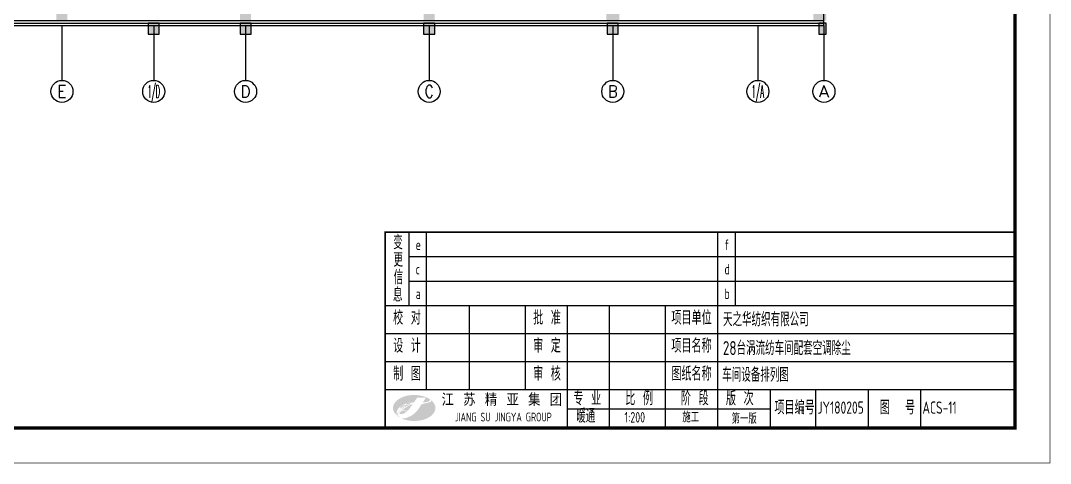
# Model space of a CAD drawing. Header units: inches. Extents: x -26985 to 86262, y -10753 to 149570.
# Drawn here: x 30181 to 86262, y -10753 to 13367 of the extents above; entities that cross this region are included whole.
import ezdxf
from ezdxf.enums import TextEntityAlignment as Align

# ---------------------------------------------------------------- set-up
doc = ezdxf.new("R2010")
doc.units = ezdxf.units.IN
doc.header["$MEASUREMENT"] = 0
for name, color, linetype in [('AXIS', 3, 'Continuous'), ('AXIS_TEXT', 7, 'Continuous'), ('COLUMN', 6, 'Continuous'), ('L-SM', 7, 'Continuous'), ('雨水管', 7, 'Continuous')]:
    doc.layers.add(name, color=color, linetype=linetype)
doc.styles.add('_TCH_AXIS', font='COMPLEX', dxfattribs={"bigfont": 'GBCBIG'})
doc.styles.add('COMPLEX', font='COMPLEX')
doc.styles.add('JY', font='gbenor.shx', dxfattribs={"width": 0.8, "bigfont": 'gbcbig.shx'})

# ---------------------------------------------------------------- blocks, each defined once
blk = doc.blocks.new('柱左')
at = {"layer": '雨水管'}
h = blk.add_hatch(color=256, dxfattribs=at)
h.paths.add_polyline_path([(26931.43338453159, -42099.17159197538), (26931.43338453159, -42699.17159197538), (27531.43338453159, -42699.17159197538), (27531.43338453159, -42099.17159197538)])
h.paths.add_polyline_path([(37351.43338453159, -42099.17159197538), (36751.43338453159, -42099.17159197538), (36751.43338453159, -42699.17159197538), (37351.43338453159, -42699.17159197538)])
h.paths.add_polyline_path([(47401.43338453159, -42099.17159197538), (46701.43338453159, -42099.17159197538), (46701.43338453159, -42699.17159197538), (47401.43338453159, -42699.17159197538)])
h.paths.add_polyline_path([(59401.43338453159, -42699.17159197538), (59401.43338453159, -42099.17159197538), (58701.43338453159, -42099.17159197538), (58701.43338453159, -42699.17159197538)])
h.paths.add_polyline_path([(68401.43338453159, -42099.17159197538), (67701.43338453159, -42099.17159197538), (67701.43338453159, -42699.17159197538), (68401.43338453159, -42699.17159197538)])
h.paths.add_polyline_path([(81461.43338453159, -42699.17159197538), (81461.43338453159, -42099.17159197538), (80761.43338453159, -42099.17159197538), (80761.43338453159, -42699.17159197538)])
h.paths.add_polyline_path([(82301.43338453159, -42099.17159197538), (81601.43338453159, -42099.17159197538), (81601.43338453159, -42699.17159197538), (82301.43338453159, -42699.17159197538)])
h.paths.add_polyline_path([(94901.43338453159, -42099.17159197538), (94201.43338453159, -42099.17159197538), (94201.43338453159, -42699.17159197538), (94901.43338453159, -42699.17159197538)])
h.paths.add_polyline_path([(102301.4333845316, -42699.17159197538), (102801.4333845316, -42699.17159197538), (102801.4333845316, -42099.17159197538), (102301.4333845316, -42099.17159197538)])
h.paths.add_polyline_path([(110851.4333845316, -42699.17159197538), (110851.4333845316, -42099.17159197538), (110251.4333845316, -42099.17159197538), (110251.4333845316, -42699.17159197538)])
h.paths.add_polyline_path([(110251.4333845316, -52699.17159197538), (110851.4333845316, -52699.17159197538), (110851.4333845316, -52099.17159197538), (110251.4333845316, -52099.17159197538)])
h.paths.add_polyline_path([(102801.4333845316, -52699.17159197538), (102801.4333845316, -52099.17159197538), (102301.4333845316, -52099.17159197538), (102301.4333845316, -52699.17159197538)])
h.paths.add_polyline_path([(94901.43338453159, -52699.17159197538), (94901.43338453159, -52099.17159197538), (94201.43338453159, -52099.17159197538), (94201.43338453159, -52699.17159197538)])
h.paths.add_polyline_path([(82301.43338453159, -52099.17159197538), (81601.43338453159, -52099.17159197538), (81601.43338453159, -52699.17159197538), (82301.43338453159, -52699.17159197538)])
h.paths.add_polyline_path([(81461.43338453159, -52099.17159197538), (80761.43338453159, -52099.17159197538), (80761.43338453159, -52699.17159197538), (81461.43338453159, -52699.17159197538)])
h.paths.add_polyline_path([(67701.43338453159, -52099.17159197538), (67701.43338453159, -52699.17159197538), (68401.43338453159, -52699.17159197538), (68401.43338453159, -52099.17159197538)])
h.paths.add_polyline_path([(58701.43338453159, -52099.17159197538), (58701.43338453159, -52699.17159197538), (59401.43338453159, -52699.17159197538), (59401.43338453159, -52099.17159197538)])
h.paths.add_polyline_path([(47401.43338453159, -52699.17159197538), (47401.43338453159, -52099.17159197538), (46701.43338453159, -52099.17159197538), (46701.43338453159, -52699.17159197538)])
h.paths.add_polyline_path([(36751.43338453159, -52699.17159197538), (37351.43338453159, -52699.17159197538), (37351.43338453159, -52099.17159197538), (36751.43338453159, -52099.17159197538)])
h.paths.add_polyline_path([(27531.43338453159, -52099.17159197538), (26931.43338453159, -52099.17159197538), (26931.43338453159, -52699.17159197538), (27531.43338453159, -52699.17159197538)])
h.paths.add_polyline_path([(26191.43338453159, -52099.17159197538), (26191.43338453159, -52699.17159197538), (26791.43338453159, -52699.17159197538), (26791.43338453159, -52099.17159197538)])
h.paths.add_polyline_path([(26191.43338453159, -47699.17159197538), (26791.43338453159, -47699.17159197538), (26791.43338453159, -47099.17159197538), (26191.43338453159, -47099.17159197538)])
h.paths.add_polyline_path([(26191.43338453159, -62699.17159197538), (26791.43338453159, -62699.17159197538), (26791.43338453159, -62099.17159197538), (26191.43338453159, -62099.17159197538)])
h.paths.add_polyline_path([(27531.43338453159, -62099.17159197538), (26931.43338453159, -62099.17159197538), (26931.43338453159, -62699.17159197538), (27531.43338453159, -62699.17159197538)])
h.paths.add_polyline_path([(36751.43338453159, -62099.17159197538), (36751.43338453159, -62699.17159197538), (37351.43338453159, -62699.17159197538), (37351.43338453159, -62099.17159197538)])
h.paths.add_polyline_path([(47401.43338453159, -62699.17159197538), (47401.43338453159, -62099.17159197538), (46701.43338453159, -62099.17159197538), (46701.43338453159, -62699.17159197538)])
h.paths.add_polyline_path([(58701.43338453159, -62699.17159197538), (59401.43338453159, -62699.17159197538), (59401.43338453159, -62099.17159197538), (58701.43338453159, -62099.17159197538)])
h.paths.add_polyline_path([(68401.43338453159, -62099.17159197538), (67701.43338453159, -62099.17159197538), (67701.43338453159, -62699.17159197538), (68401.43338453159, -62699.17159197538)])
h.paths.add_polyline_path([(82301.43338453159, -62699.17159197538), (82301.43338453159, -62099.17159197538), (81601.43338453159, -62099.17159197538), (81601.43338453159, -62699.17159197538)])
h.paths.add_polyline_path([(81461.43338453159, -62099.17159197538), (80761.43338453159, -62099.17159197538), (80761.43338453159, -62699.17159197538), (81461.43338453159, -62699.17159197538)])
h.paths.add_polyline_path([(94901.43338453159, -62699.17159197538), (94901.43338453159, -62099.17159197538), (94201.43338453159, -62099.17159197538), (94201.43338453159, -62699.17159197538)])
h.paths.add_polyline_path([(110851.4333845316, -62699.17159197538), (110851.4333845316, -62099.17159197538), (110251.4333845316, -62099.17159197538), (110251.4333845316, -62699.17159197538)])
h.paths.add_polyline_path([(110851.4333845316, -72049.17159197538), (110251.4333845316, -72049.17159197538), (110251.4333845316, -72749.17159197538), (110851.4333845316, -72749.17159197538)])
h.paths.add_polyline_path([(102301.4333845316, -72749.17159197538), (102801.4333845316, -72749.17159197538), (102801.4333845316, -72049.17159197538), (102301.4333845316, -72049.17159197538)])
h.paths.add_polyline_path([(94901.43338453159, -72049.17159197538), (94201.43338453159, -72049.17159197538), (94201.43338453159, -72749.17159197538), (94901.43338453159, -72749.17159197538)])
h.paths.add_polyline_path([(110251.4333845316, -84019.17159197561), (110851.4333845316, -84019.17159197561), (110851.4333845316, -83319.17159197561), (110251.4333845316, -83319.17159197561)])
h.paths.add_polyline_path([(102301.4333845316, -84019.17159197561), (102801.4333845316, -84019.17159197561), (102801.4333845316, -83319.17159197561), (102301.4333845316, -83319.17159197561)])
h.paths.add_polyline_path([(94901.43338453159, -84019.17159197561), (94901.43338453159, -83319.17159197561), (94201.43338453159, -83319.17159197561), (94201.43338453159, -84019.17159197561)])
h.paths.add_polyline_path([(81601.43338453159, -84019.17159197538), (82301.43338453159, -84019.17159197538), (82301.43338453159, -83319.17159197538), (81601.43338453159, -83319.17159197538)])
h.paths.add_polyline_path([(80861.43338453159, -84019.17159197538), (81461.43338453159, -84019.17159197538), (81461.43338453159, -83619.17159197538), (80861.43338453159, -83619.17159197538)])
h.paths.add_polyline_path([(81461.43338453159, -80499.17159197538), (81461.43338453159, -80099.17159197538), (80861.43338453159, -80099.17159197538), (80861.43338453159, -80499.17159197538)])
h.paths.add_polyline_path([(82301.43338453159, -72049.17159197538), (81601.43338453159, -72049.17159197538), (81601.43338453159, -72749.17159197538), (82301.43338453159, -72749.17159197538)])
h.paths.add_polyline_path([(80761.43338453159, -72699.17159197538), (81461.43338453159, -72699.17159197538), (81461.43338453159, -72099.17159197538), (80761.43338453159, -72099.17159197538)])
h.paths.add_polyline_path([(68401.43338453159, -72749.17159197538), (68401.43338453159, -72049.17159197538), (67701.43338453159, -72049.17159197538), (67701.43338453159, -72749.17159197538)])
h.paths.add_polyline_path([(72891.43338453159, -80099.17159197538), (72891.43338453159, -80499.17159197538), (73491.43338453159, -80499.17159197538), (73491.43338453159, -80099.17159197538)])
h.paths.add_polyline_path([(73491.43338453159, -84019.17159197538), (73491.43338453159, -83619.17159197538), (72891.43338453159, -83619.17159197538), (72891.43338453159, -84019.17159197538)])
h.paths.add_polyline_path([(67751.43338453159, -84019.17159197538), (68351.43338453159, -84019.17159197538), (68351.43338453159, -83319.17159197538), (67751.43338453159, -83319.17159197538)])
h.paths.add_polyline_path([(58701.43338453159, -83319.17159197538), (58701.43338453159, -84019.17159197538), (59401.43338453159, -84019.17159197538), (59401.43338453159, -83319.17159197538)])
h.paths.add_polyline_path([(59401.43338453159, -72049.17159197538), (58701.43338453159, -72049.17159197538), (58701.43338453159, -72749.17159197538), (59401.43338453159, -72749.17159197538)])
h.paths.add_polyline_path([(46701.43338453159, -72749.17159197538), (47401.43338453159, -72749.17159197538), (47401.43338453159, -72049.17159197538), (46701.43338453159, -72049.17159197538)])
h.paths.add_polyline_path([(47401.43338453159, -83319.17159197538), (46701.43338453159, -83319.17159197538), (46701.43338453159, -84019.17159197538), (47401.43338453159, -84019.17159197538)])
h.paths.add_polyline_path([(36751.43338453159, -84019.17159197538), (37351.43338453159, -84019.17159197538), (37351.43338453159, -83319.17159197538), (36751.43338453159, -83319.17159197538)])
h.paths.add_polyline_path([(37351.43338453159, -72049.17159197538), (36751.43338453159, -72049.17159197538), (36751.43338453159, -72749.17159197538), (37351.43338453159, -72749.17159197538)])
h.paths.add_polyline_path([(27531.43338453159, -72049.17159197538), (26931.43338453159, -72049.17159197538), (26931.43338453159, -72749.17159197538), (27531.43338453159, -72749.17159197538)])
h.paths.add_polyline_path([(26791.43338453159, -72099.17159197538), (26191.43338453159, -72099.17159197538), (26191.43338453159, -72699.17159197538), (26791.43338453159, -72699.17159197538)])
h.paths.add_polyline_path([(26791.43338453159, -83619.17159197538), (26191.43338453159, -83619.17159197538), (26191.43338453159, -84019.17159197538), (26791.43338453159, -84019.17159197538)])
h.paths.add_polyline_path([(27531.43338453159, -83319.17159197538), (26931.43338453159, -83319.17159197538), (26931.43338453159, -84019.17159197538), (27531.43338453159, -84019.17159197538)])
at = {"layer": 'COLUMN'}
for points in [[(26791.43338453159, -47099.17159197538), (26191.43338453159, -47099.17159197538), (26191.43338453159, -47699.17159197538), (26791.43338453159, -47699.17159197538)], [(26791.43338453159, -52099.17159197538), (26191.43338453159, -52099.17159197538), (26191.43338453159, -52699.17159197538), (26791.43338453159, -52699.17159197538)], [(26791.43338453159, -62099.17159197538), (26191.43338453159, -62099.17159197538), (26191.43338453159, -62699.17159197538), (26791.43338453159, -62699.17159197538)], [(26791.43338453159, -72099.17159197538), (26191.43338453159, -72099.17159197538), (26191.43338453159, -72699.17159197538), (26791.43338453159, -72699.17159197538)], [(26791.43338453159, -83619.17159197538), (26191.43338453159, -83619.17159197538), (26191.43338453159, -84019.17159197538), (26791.43338453159, -84019.17159197538)]]:
    blk.add_lwpolyline(points, close=True, dxfattribs=at)
blk = doc.blocks.new('_AXISO')
blk.add_circle((0, 0), 0.5)
at = {"layer": 'AXIS_TEXT', "style": 'COMPLEX', "width": 1.041666666666666}
blk.add_attdef('A', text='', height=0.56, dxfattribs=at).set_placement((-0.25, -0.28), (0.25, -0.28), align=Align.FIT)
blk = doc.blocks.new('A1Z')
at = {"layer": 'L-SM'}
h = blk.add_hatch(color=3, dxfattribs=at)
edge = h.paths.add_edge_path()
edge.add_line((-170.8321321209077, 8.653738354441884), (-168.325149720913, 8.653738354441884))
edge.add_line((-168.3251497208985, 8.653738354441884), (-169.2416809208953, 7.278941554439371))
edge.add_arc((-172.6152530321706, 29.67125015311831), 22.645009895519, 278.5676122608558, 282.5051272078865)
edge.add_arc((-167.8988531998766, 8.390870166160312), 0.8482506156283186, 282.7256935016734, 311.1977584167798)
edge.add_ellipse((-167.5902643497102, 7.948312430584338), major_axis=(0.4377881871027757, 0.2454690013511177), ratio=0.6015172558394234, start_angle=-75.40280538284803, end_angle=13.76394038180189)
edge.add_ellipse((-171.6812713209074, 5.742403954442124), major_axis=(6.065280000000006, 0), ratio=0.613333333333333, start_angle=402.3697985693755, end_angle=576.5790406431428)
edge.add_arc((-175.6691241269, 4.111328398441401), 1.059471453070144, 188.4394373002436, 213.5681057575631, ccw=False)
edge.add_arc((-174.3156731595518, 4.147542467264429), 2.409089727834959, 118.9846947948042, 184.5642072462557, ccw=False)
edge.add_arc((-171.9692809458502, 1.111112054335535), 6.229375063803742, 105.38694289692921, 124.33746367985131, ccw=False)
edge.add_arc((-171.8458776075131, 0.7504078851525265), 6.609934481511298, 89.27414693070489, 105.58866901162239, ccw=False)
edge.add_line((-171.7621417209011, 7.359811954444012), (-170.8321321209077, 8.653738354441884))
h.paths.add_polyline_path([(-172.6112809209007, 6.86785823399623, 0.0369491865033677), (-173.5033885696466, 6.688564031057467, 0.0321327664445652), (-174.205401896048, 6.446017850143107, 0.2097861577408311), (-174.3499945209041, 5.945111704262671, -0.0458894016214339)], flags=16)
h.paths.add_polyline_path([(-174.4592369492893, 6.332373956880473, 0.0398787065518607), (-175.2565646588045, 5.870862315070553, 0.2934896677033208), (-176.1857526009116, 4.427951066289096, -0.0514703906015101), (-174.4964217361266, 5.847533942054723, -0.1535476751893012)], flags=17)
h.paths.add_polyline_path([(-172.0847794654255, 6.910924657713621, 0.0808514265671585), (-175.0373929209017, 5.139609091038436, 0.1342613476718098), (-173.4604201209149, 5.017490655245637, 0.0221195982025079), (-173.2929302344273, 5.230019239970715)], flags=17)
h.paths.add_polyline_path([(-175.1772508935828, 5.019320359569973, 0.0277012063128586), (-176.025482173849, 4.189692274441767, 0.1389282170455004), (-175.2324869789445, 4.004963788182066, 0.1495696819292625), (-173.6409970053064, 4.825490373321372, -0.1243980212821452)], flags=17)
edge = h.paths.add_edge_path()
edge.add_ellipse((-171.6812713209074, 5.742403954442124), major_axis=(6.065280000000006, 0), ratio=0.613333333333333, start_angle=226.9171710771116, end_angle=396.5718086254758)
edge.add_spline(control_points=[(-166.8101798124116, 7.958913655624201), (-166.7659346315195, 7.8571214673575), (-166.7861304387479, 7.808598452284058), (-166.8441298519465, 7.697556764775072), (-166.885832243468, 7.638307158958923), (-166.9767966781364, 7.533182174123794), (-167.0256046221329, 7.486757233687968), (-167.0779339270084, 7.444770351066836)], knot_values=[-1.300341288160554, -1.300341288160554, -1.300341288160554, -1.300341288160554, -1.102810149249814, -1.102810149249814, -0.8170168309992931, -0.8170168309992931, -0.5469094437594153, -0.5469094437594153, -0.5469094437594153, -0.5469094437594153], degree=3, periodic=0)
edge.add_arc((-167.8988531998766, 8.390870166160312), 1.252602615628308, 282.3062964134984, 312.0854903894422, ccw=False)
edge.add_arc((-172.6152530321706, 29.67125015311831), 23.04936189551909, 277.66084952549704, 282.48620475287356, ccw=False)
edge.add_line((-169.5425653999263, 6.827614835918211), (-170.4155499472399, 5.518138014944269))
edge.add_arc((-175.6726953005272, 9.022901583801282), 6.318302377950534, 291.7536503500356, 326.3099324740201, ccw=False)
edge.add_arc((-174.6943259351537, 5.343294827362115), 2.57860069439304, 244.0128401616169, 301.91745865013945, ccw=False)
at = {"layer": 'L-SM', "color": 7}
for p, q in [((-173.2353946063376, 56), (-173.2353946063376, 35)), ((-168.2353946063376, 56), (-168.2353946063376, 11)), ((-85, 56), (-85, 0)), ((-80, 56), (-80, 35)), ((-173, 49), (0, 49)), ((-173, 42), (0, 42)), ((-180, 35), (0, 35)), ((-156, 35), (-156, 11)), ((-140, 35), (-140, 11)), ((-128, 35), (-128, 0)), ((-116, 35), (-116, 0)), ((-100, 35), (-100, 0)), ((-180, 27), (0, 27)), ((-180, 19), (0, 19)), ((-180, 11), (0, 11)), ((-70, 11), (-70, 0)), ((-57, 11), (-57, 0)), ((-42, 11), (-42, 0)), ((-27, 11), (-27, 0)), ((-128, 5.5), (-70, 5.5))]:
    blk.add_line(p, q, dxfattribs=at)
at = {"layer": 'L-SM', "color": 7, "const_width": 0.2}
blk.add_lwpolyline([(-584, 830.9999999999983), (10, 830.9999999999983), (10, -10), (-584, -10), (-584, 830.9999999999983)], dxfattribs=at)
at = {"layer": 'L-SM', "color": 4, "const_width": 1}
blk.add_lwpolyline([(0, 0), (-559, 0), (-559, 820.9999999999982), (0, 820.9999999999982), (0, 0)], dxfattribs=at)
at = {"layer": 'L-SM', "color": 7, "const_width": 0.5}
blk.add_lwpolyline([(-180, 56), (0, 56), (0, 0), (-180, 0), (-180, 56)], close=True, dxfattribs=at)
at = {"layer": 'L-SM'}
blk.add_lwpolyline([(-180, 56), (0, 56), (0, 0), (-180, 0)], close=True, dxfattribs=at)
at = {"layer": 'L-SM', "color": 7, "linetype": 'Continuous', "lineweight": -3, "style": 'JY', "width": 0.8}
for s, p in [('变', (-177.6778694816596, 51.1038285475779)), ('更', (-177.6072812463654, 46.1038285475779)), ('信', (-177.5366930110714, 41.1038285475779)), ('息', (-177.7484577169538, 36.1038285475779))]:
    blk.add_text(s, height=4, dxfattribs=at).set_placement(p)
at = {"layer": 'L-SM', "color": 7, "attachment_point": 1, "style": 'JY'}
for s, width, gutter_width, insert, char_height in [('e', 24.49264299024526, 20, (-171.2577234144555, 53.89154491918453), 3), ('f', 24.49264299024526, 20, (-83.02232880811789, 53.89154491918453), 3), ('c', 24.49264299024526, 20, (-171.2577234144555, 46.89154491918453), 3), ('d', 24.49264299024526, 20, (-83.02232880811789, 46.89154491918453), 3), ('a', 24.49264299024526, 20, (-171.2577234144555, 39.89154491918453), 3), ('b', 24.49264299024526, 20, (-83.02232880811789, 39.89154491918453), 3), ('{\\W1;校 对}', 24.49264299024526, 20, (-177.7015637110453, 33.54438665066846), 4), ('{\\W1;批 准}', 24.49264299024526, 20, (-137.7015637110453, 33.54438665066846), 4), ('{\\W1;项目单位}', 24.49264299024526, 20, (-98.20485467760591, 33.54438665066846), 4), ('{\\W1;设 计}', 24.49264299024526, 20, (-177.7015637110453, 25.54438665066846), 4), ('{\\W1;审 定}', 24.49264299024526, 20, (-137.7015637110453, 25.54438665066846), 4), ('{\\W1;项目名称}', 24.49264299024526, 20, (-98.20485467760591, 25.54438665066846), 4), ('{\\W1;制 图}', 24.49264299024526, 20, (-177.7015637110453, 17.54438665066845), 4), ('{\\W1;审 核}', 24.49264299024526, 20, (-137.7015637110453, 17.54438665066845), 4), ('{\\W1;图纸名称}', 24.49264299024526, 20, (-98.20485467760591, 17.54438665066845), 4), ('\\pt49;{\\W1.4;江 苏 精 亚 集 团}', 56.13540421891776, 12.5, (-163.8700211750693, 9.844513197524066), 3.5), ('{\\W1;专 业}', 24.49264299024526, 20, (-126.2079289765661, 10.5038815337175), 4), ('{\\W1;比 例}', 24.49264299024526, 20, (-111.3805886048039, 10.5038815337175), 4), ('{\\W1;阶 段}', 24.49264299024526, 20, (-95.49004439404509, 10.5038815337175), 4), ('{\\W1;版 次}', 24.49264299024526, 20, (-82.61543660694313, 10.5038815337175), 4), ('{\\W1;项目编号}', 24.49264299024526, 20, (-68.75297580029928, 7.880297983853325), 4), ('{\\W1;图  号}', 24.49264299024526, 20, (-38.66395684037798, 7.880297983853325), 4), ('\\pi4.6454,t39.645;JIANG SU JINGYA GROUP', 33.707393248156, 12.5, (-164.741271389139, 4.400496982816548), 2.5)]:
    blk.add_mtext_dynamic_manual_height_columns(s, width=width, gutter_width=gutter_width, heights=[0], dxfattribs=dict(at, insert=insert, char_height=char_height))
at = {"layer": 'L-SM', "color": 7, "style": 'JY', "width": 0.8}
for tag, p, height in [('***纺织有限公司', (-83.45321673790748, 29.0677251699708), 4), ('**********', (-83.50311916737701, 20.8614378135826), 4), ('***********图', (-83.66928329062648, 13.22785993817888), 4), ('暖通', (-125.3933377831981, 1.512703779400908), 4), ('JY15000', (-56.45077289392702, 4.105885647872582), 3.5), ('ACS-01', (-26.45077289392702, 4.105885647872582), 3.5), ('0:000', (-111.60693583595, 1.574409297802048), 3), ('方案', (-95.0647599295071, 1.66363041225486), 3), ('第一版', (-80.99828597224041, 1.245092369885242), 3)]:
    blk.add_attdef(tag, p, '', height=height, dxfattribs=at)

msp = doc.modelspace()

# ---------------------------------------------------------------- linework, layer by layer
at = {"color": 1, "linetype": 'Continuous', "lineweight": -3}
for p, q in [((73931.44919260131, 13106.90967146996), (73931.44919260131, 139656.9096714684)), ((-9568.550807398686, 13106.90967146996), (73931.44919260131, 13106.90967146996))]:
    msp.add_line(p, q, dxfattribs=at)
at = {"color": 0, "linetype": 'Continuous', "lineweight": -3}
for p, q in [((-9568.550807398686, 13366.90967146844), (73931.44919260131, 13366.90967146844)), ((-9568.550807398686, 13226.90967146844), (73931.44919260131, 13226.90967146844))]:
    msp.add_line(p, q, dxfattribs=at)
at = {"layer": 'AXIS'}
for p, q in [((32431.44919260131, 13106.90967146996), (32431.44919260131, 10106.90967146996)), ((37431.44919260131, 13106.90967146996), (37431.44919260131, 10106.90967146996)), ((42431.44919260131, 13106.90967146996), (42431.44919260131, 10106.90967146996)), ((52431.44919260131, 13106.90967146996), (52431.44919260131, 10106.90967146996)), ((62431.44919260131, 13106.90967146996), (62431.44919260131, 10106.90967146996)), ((70331.44919260131, 13106.90967146996), (70331.44919260131, 10106.90967146996)), ((73931.44919260131, 13106.90967146996), (73931.44919260131, 10106.90967146996))]:
    msp.add_line(p, q, dxfattribs=at)

# ---------------------------------------------------------------- block references
ref = msp.add_blockref('_AXISO', (32431.44919260131, 9506.909671469955), dxfattribs=dict(at, xscale=1200, yscale=1200, zscale=1200))
ref.add_attrib('A', 'E', dxfattribs={"layer": 'AXIS_TEXT', "height": 668.1626448272989, "style": '_TCH_AXIS'}).set_placement((32176.91104219091, 9172.828349056319), (32685.98734301171, 9172.828349056319), align=Align.FIT)
ref = msp.add_blockref('_AXISO', (37431.44919260131, 9506.909671469955), dxfattribs=dict(at, xscale=1200, yscale=1200, zscale=1200))
ref.add_attrib('A', '1/D', dxfattribs={"layer": 'AXIS_TEXT', "height": 678.8225099390856, "style": '_TCH_AXIS', "width": 0.3888888888888878}).set_placement((37092.03793763177, 9167.498416500413), (37770.86044757086, 9167.498416500413), align=Align.FIT)
ref = msp.add_blockref('_AXISO', (42431.44919260131, 9506.909671469955), dxfattribs=dict(at, xscale=1200, yscale=1200, zscale=1200))
ref.add_attrib('A', 'D', dxfattribs={"layer": 'AXIS_TEXT', "height": 652.8856913942878, "style": '_TCH_AXIS'}).set_placement((42167.1859365608, 9180.46682577279), (42695.71244864183, 9180.46682577279), align=Align.FIT)
ref = msp.add_blockref('_AXISO', (52431.44919260131, 9506.909671469955), dxfattribs=dict(at, xscale=1200, yscale=1200, zscale=1200))
ref.add_attrib('A', 'C', dxfattribs={"layer": 'AXIS_TEXT', "height": 683.5361158136574, "style": '_TCH_AXIS'}).set_placement((52187.3291512393, 9165.141613563072), (52675.56923396332, 9165.141613563072), align=Align.FIT)
ref = msp.add_blockref('_AXISO', (62431.44919260131, 9506.909671469955), dxfattribs=dict(at, xscale=1200, yscale=1200, zscale=1200))
ref.add_attrib('A', 'B', dxfattribs={"layer": 'AXIS_TEXT', "height": 652.8856913942878, "style": '_TCH_AXIS'}).set_placement((62167.1859365608, 9180.46682577279), (62695.71244864183, 9180.46682577279), align=Align.FIT)
ref = msp.add_blockref('_AXISO', (70331.44919260131, 9506.909671469955), dxfattribs=dict(at, xscale=1200, yscale=1200, zscale=1200))
ref.add_attrib('A', '1/A', dxfattribs={"layer": 'AXIS_TEXT', "height": 678.8225099390856, "style": '_TCH_AXIS', "width": 0.381818181818181}).set_placement((69992.03793763177, 9167.498416500413), (70670.86044757086, 9167.498416500413), align=Align.FIT)
ref = msp.add_blockref('_AXISO', (73931.44919260131, 9506.909671469955), dxfattribs=dict(at, xscale=1200, yscale=1200, zscale=1200))
ref.add_attrib('A', 'A', dxfattribs={"layer": 'AXIS_TEXT', "height": 637.7755459868491, "style": '_TCH_AXIS'}).set_placement((73658.11681574973, 9188.021898476538), (74204.7815694529, 9188.021898476538), align=Align.FIT)
at = {"layer": 'L-SM', "color": 7, "linetype": 'Continuous', "lineweight": -3, "xscale": 190.5877338592113, "yscale": 190.5877338592113, "zscale": 190.5877338592113}
msp.add_blockref('A1Z', (84337.47321042645, -8827.840465229514), dxfattribs=at).add_auto_attribs({'JY15000': 'JY180205', '第一版': '第一版', '方案': '施工', '0:000': '1:200', '暖通': '暖通', '***********图': '车间设备排列图', '**********': '28台涡流纺车间配套空调除尘', '***纺织有限公司': '天之华纺织有限公司', 'ACS-01': 'ACS-11'})
at = {"layer": '雨水管', "rotation": 90}
msp.add_blockref('柱左', (-9967.722399374063, -13564.52371306308), dxfattribs=at)

doc.saveas('drawing.dxf')
